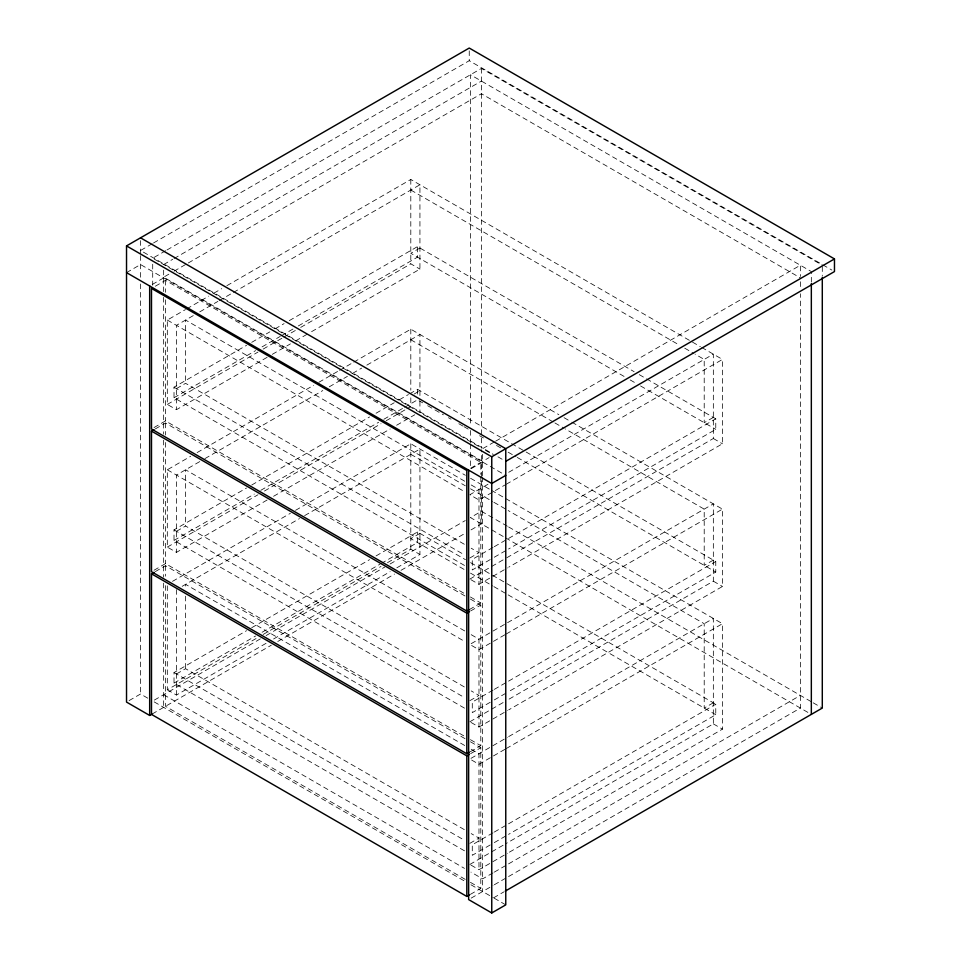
<?xml version="1.0" encoding="UTF-8"?>
<svg xmlns="http://www.w3.org/2000/svg" width="961" height="961" viewBox="0 0 961 961"><rect width="100%" height="100%" fill="white"/><g stroke="black" fill="none" stroke-linecap="round" stroke-linejoin="round"><path stroke-width="0.72" stroke-dasharray="4.8 3.6" d="M152.222 243.734L140.534 250.485L492.765 453.844M153.52 242.977L469.244 60.699L821.475 264.059M126.528 272.624L140.534 264.539L505.762 475.407M165.676 250.725L152.703 258.209L481.329 447.946M166.974 249.98L481.413 68.435L822.292 265.236M163.658 264.539L172.74 259.29M174.037 258.545L481.413 81.084M168.848 274.197L163.658 277.188L482.626 461.34L489.113 457.604M174.037 271.194L187.011 263.71M188.308 262.966L481.413 93.734L800.381 277.897M152.21 284.504L163.658 277.897M155.31 286.234L165.484 280.348L480.8 462.397L480.8 474.362M267.11 357.336L176.452 409.686L167.31 404.413L167.31 320.061L185.449 309.598M186.746 308.853L208.765 296.132M213.943 293.141L221.715 288.66M226.892 285.669L410.803 179.491L700.353 346.657M193.281 315.616L176.452 325.335L176.452 409.686M199.756 311.881L217.895 301.406M219.18 300.661L232.142 293.177M233.427 292.432L419.933 184.764L419.933 269.104L309.85 332.662M464.499 565.452L174.013 397.734L174.013 387.187L246.545 345.323M251.722 342.332L269.849 331.857M275.026 328.866L284.096 323.629M289.273 320.638L417.494 246.617L634.14 371.691M176.452 388.592L185.581 383.331L464.704 544.479M419.933 248.022L410.803 253.296L625.01 376.964M174.013 397.734L255.602 350.621M262.077 346.885L280.216 336.422M281.513 335.677L293.165 328.938M298.342 325.947L417.494 257.164L417.494 246.617M167.31 404.413L257.98 352.074M263.158 349.083L282.582 337.864M283.879 337.119L295.532 330.38M300.709 327.389L410.803 263.831L419.933 269.104M272.287 354.345L290.414 343.882M295.604 340.891L308.553 333.419M154.036 427.549L165.484 420.93L465.232 593.982M155.31 428.918L165.484 423.044L465.232 596.096M267.11 500.032L176.452 552.371L167.31 547.097L167.31 469.785L190.626 456.319M197.101 452.583L313.67 385.289M318.848 382.298L338.272 371.078M339.569 370.333L352.519 362.85M353.816 362.105L410.803 329.203L558.846 414.671M199.756 461.592L176.452 475.058L176.452 552.371M204.933 458.601L322.8 390.55M329.275 386.815L347.401 376.352M352.591 373.361L361.648 368.123M366.838 365.132L419.933 334.476L419.933 399.896M464.499 708.137L174.013 540.418L174.013 529.883L246.545 488.008M251.722 485.017L369.577 416.966M376.051 413.23L394.19 402.767M399.368 399.776L408.437 394.539M409.722 393.794L417.494 389.301L715.765 561.512L715.765 572.047L508.549 691.692M176.452 531.289L185.581 526.015L464.704 687.163M414.227 393.998L419.933 390.707M174.013 540.418L254.305 494.062M260.779 490.326L378.646 422.275M383.823 419.284L403.248 408.065M404.545 407.32L417.494 399.848L422.684 402.839M167.31 547.097L257.98 494.759M264.455 491.023L381.012 423.717M386.19 420.726L405.626 409.518M406.911 408.761L410.803 406.527L410.803 396.112M273.585 496.284L390.142 428.99M396.617 425.255L414.756 414.78M154.036 570.233L165.484 563.614L465.232 736.679M155.31 571.603L165.484 565.729L465.232 738.781M172.499 581.357L290.354 513.318M295.532 510.327L410.803 443.778L465.376 475.287M182.158 586.33L299.484 518.592M304.661 515.601L419.933 449.051L419.933 554.485L396.617 567.939M494.302 441.952L482.626 448.691L493.582 455.021M495.6 441.207L800.381 265.236L800.381 276.492M470.626 468.271L480.8 462.397M471.178 468.656L482.626 462.049M487.984 484.26L469.845 494.735L478.974 500.008L504.885 485.041M508.705 472.295L713.338 354.153L713.338 438.504L506.111 558.137M464.499 850.821L174.013 683.103L174.013 672.568L246.545 630.692M251.722 627.701L369.577 559.65M376.051 555.914L417.494 531.986L465.484 559.686M129.074 700.617L140.534 693.998L148.246 698.455M176.452 673.973L185.581 668.7L464.704 829.848M419.933 533.391L410.803 538.665L465.484 570.233M506.171 484.296L722.468 359.426L722.468 443.778L508.765 567.146M174.013 683.103L255.602 636.002M262.077 632.266L379.943 564.215M381.229 563.47L417.494 542.533L417.494 531.986M167.31 585.838L167.31 689.782L256.683 638.188M263.158 634.452L381.012 566.413M387.487 562.665L410.803 549.212L419.933 554.485M260.347 638.885L152.703 701.037L464.475 881.033M266.125 635.557L384.856 567.002M390.046 563.999L465.268 520.574M167.31 689.782L176.452 695.055L267.11 642.717M273.585 638.981L390.142 571.675M152.21 713.975L271.314 645.203M277.789 641.467L394.515 574.077M401.001 570.329L464.547 533.643M471.034 529.895L481.413 523.901L481.413 449.712M469.845 557.993L478.974 552.719L471.19 548.226M713.338 417.41L704.209 422.684L704.209 359.426L695.115 354.177M493.005 547.434L472.283 559.398L472.283 569.945L493.005 557.981M494.302 546.689L507.252 539.205M508.549 538.46L715.765 418.816L715.765 429.363L508.549 549.007M494.302 557.224L507.252 549.752M469.845 579.075L504.813 558.894M470.986 579.735L478.974 584.348L507.468 567.903M469.352 609.586L480.8 602.979L480.8 475.863M470.626 610.968L480.8 605.082L480.8 745.664L469.352 752.271M504.885 634.765L478.974 649.72L469.845 644.447L713.338 503.864L713.338 581.189L506.111 700.833M506.171 634.02L722.468 509.138L722.468 586.462L508.765 709.843M469.845 700.677L478.974 695.404L471.19 690.911M713.338 560.107L704.209 565.368L704.209 509.138L565.296 428.942M493.005 690.118L472.283 702.083L472.283 712.63L493.005 700.665M494.302 689.373L507.252 681.89M508.549 681.145L715.765 561.512M494.302 699.92L507.252 692.437M469.845 721.759L504.813 701.578M470.986 722.42L478.974 727.033L507.468 710.587M470.626 753.652L480.8 747.766L480.8 888.348L469.352 894.967M470.986 758.361L507.408 737.327M508.705 736.582L713.338 618.44L713.338 723.873L506.111 843.518M504.885 749.34L478.974 764.283L470.986 759.67M506.171 748.583L722.468 623.713L722.468 729.147L508.765 852.527M469.845 843.362L478.974 838.088L471.19 833.595M713.338 702.791L704.209 708.065L704.209 623.713L508.165 510.531M493.005 832.803L472.283 844.767L472.283 855.314L493.005 843.35M494.302 832.058L507.252 824.586M508.549 823.829L715.765 704.197L715.765 714.732L508.549 834.376M494.302 842.605L507.252 835.121M469.845 864.456L504.813 844.263M470.986 865.104L478.974 869.717L507.468 853.272M493.005 872.864L482.626 878.859L470.962 872.12M494.302 872.12L507.276 864.636M508.573 863.879L800.381 695.404M471.178 898.127L493.005 885.525M494.302 884.769L507.276 877.285M508.573 876.54L800.381 708.065L800.381 293.766M493.582 897.838L503.96 891.844M822.772 264.816L831.866 270.065M701.65 347.414L722.468 359.426M410.803 190.026L679.535 345.191M684.725 348.182L693.818 353.432M639.257 374.646L715.765 418.816M630.176 379.943L635.401 382.959M640.555 385.938L715.765 429.363M713.338 438.504L722.468 443.778M564.035 417.675L570.534 421.423M571.831 422.167L722.468 509.138M410.803 339.75L553.608 422.191M554.905 422.948L563.999 428.198M427.681 405.722L443.429 414.816M448.451 417.711L451.045 419.212M458.841 423.717L462.89 426.047M464.031 426.708L470.518 430.456M479.611 435.705L483.503 437.952M496.489 445.448L501.786 448.511M508.165 452.199L516.057 456.751M517.258 457.436L715.765 572.047M497.966 456.835L504.465 460.595M713.338 581.189L722.468 586.462M470.566 478.278L490.038 489.521M491.335 490.266L504.321 497.762M505.618 498.519L722.468 623.713M464.704 481.209L185.581 320.061L185.581 383.331M471.19 484.957L478.974 489.461L478.974 584.348M410.803 454.325L465.328 485.798M470.518 488.801L492.597 501.534M493.894 502.291L506.867 509.786M167.31 320.061L464.656 491.732M507.348 526.232L481.413 511.252L470.458 517.583L504.753 537.379M508.633 526.964L811.925 702.071M813.222 702.827L822.292 708.065M505.45 537.788L811.336 714.383M174.013 387.187L464.656 554.99M470.566 562.629L715.765 704.197M470.518 573.14L492.717 585.958M493.894 586.63L506.976 594.198M508.165 594.883L715.765 714.732M713.338 723.873L722.468 729.147M470.422 596.985L480.8 602.979M470.422 599.087L480.8 605.082M464.704 630.933L185.581 469.785L185.581 526.015M471.19 634.68L478.974 639.173L478.974 727.033M167.31 469.785L464.656 641.443M174.013 529.883L464.656 697.674M470.422 739.67L480.8 745.664M470.422 741.784L480.8 747.766M464.704 745.496L185.581 584.348L185.581 588.793M471.19 749.244L478.974 753.748L478.974 869.717M174.013 672.568L464.656 840.37M163.658 694.707L464.475 868.384M465.232 879.363L165.484 706.299L165.484 583.675M470.422 882.354L480.8 888.348M470.962 884.781L492.909 897.442M494.194 898.187L505.762 904.866M822.292 266.738L822.292 275.747M811.336 282.078L811.336 271.567L470.458 74.754L470.458 424.51M800.381 281.753L800.381 287.759M482.626 454.313L482.626 475.707M482.626 477.016L482.626 891.508M481.413 68.435L481.413 448.21M470.458 430.516L470.458 442.528M470.458 444.03L470.458 468.043M469.244 50.861L469.244 60.699M419.933 401.386L419.933 411.788M417.494 389.301L417.494 394.575M410.803 179.491L410.803 263.831M410.803 329.203L410.803 390.166M410.803 443.778L410.803 549.212M185.581 596.192L185.581 668.7M176.452 589.622L176.452 695.055M165.484 280.348L165.484 292.312M165.484 299.796L165.484 420.93M165.484 423.044L165.484 435.009M165.484 442.48L165.484 563.614M165.484 565.729L165.484 576.192M163.658 270.161L163.658 291.555M163.658 297.345L163.658 434.156M163.658 440.162L163.658 577.177M163.658 583.159L163.658 707.356M152.703 264.215L152.703 285.225M140.534 240.634L140.534 254.148M140.534 255.638L140.534 278.005M140.534 283.988L140.534 693.998"/><path stroke-width="1.44" d="M152.21 713.975L149.664 715.44L126.528 702.083L126.528 245.908L469.244 48.05L834.472 258.917L834.472 271.567L505.762 461.34M469.352 752.271L466.806 753.748L151.49 571.699L151.49 431.117L154.036 429.651M469.352 894.967L466.806 896.433L151.49 714.383L151.49 573.813L154.036 572.336M126.528 245.908L491.756 456.775L834.472 258.917M505.762 475.407L491.756 483.479L126.528 272.624M466.806 611.064L466.806 470.482L151.49 288.432L151.49 429.014L466.806 611.064L469.352 609.586M151.49 431.117L466.806 613.166L469.352 611.701M151.49 573.813L466.806 755.851L469.352 754.385M505.258 891.099L822.292 708.065L822.292 277.248M468.632 470.133L468.632 899.592L491.756 912.95L505.762 904.866L505.762 448.691L140.534 237.823M811.336 283.579L811.336 714.383M491.756 456.775L491.756 912.95M466.806 613.166L466.806 753.748M466.806 755.851L466.806 896.433M149.664 285.97L149.664 715.44"/></g></svg>
